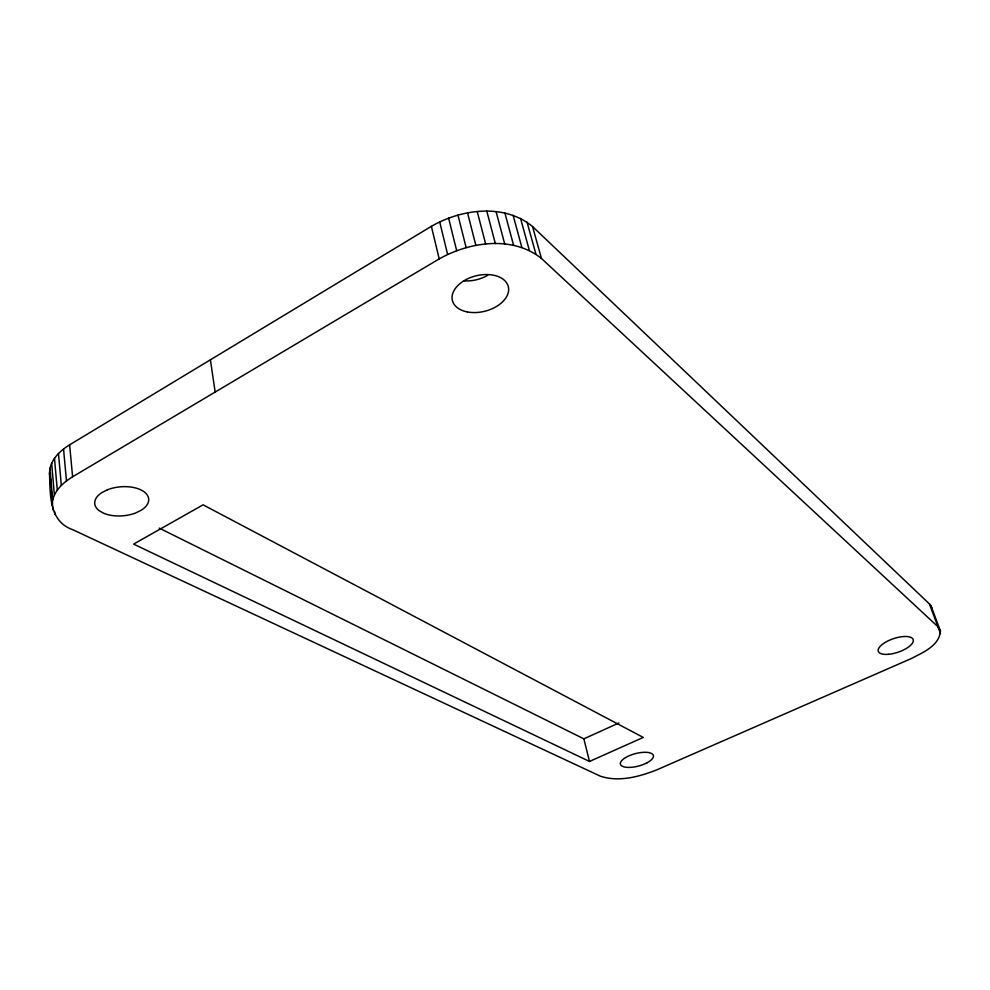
<?xml version="1.0" encoding="UTF-8"?>
<svg xmlns="http://www.w3.org/2000/svg" width="990" height="990" viewBox="0 0 990 990"><rect width="100%" height="100%" fill="white"/><g stroke="black" fill="none" stroke-linecap="round" stroke-linejoin="round"><path stroke-width="1.49" d="M49.5 473.282C49.512 460.659 59.561 450.995 69.609 444.844L431.38 226.326C461.389 209.026 504.157 203.111 532.558 226.549L929.424 603.925L931.021 605.954L940.451 631.038C939.448 645.777 922.581 652.645 911.184 658.598L656.778 769.874C639.169 776.754 618.787 782.372 600.225 776.123L72.963 529.798C48.597 521.359 50.391 494.468 49.5 473.282L50.044 476.982M52.21 504.925L52.693 499.975L49.97 468.245M52.693 499.975C55.291 489.604 63.83 482.167 72.604 476.796L439.201 258.91C469.594 241.783 512.436 235.348 541.456 258.477L938.037 626.818L940.451 631.038M159.229 528.115L583.865 738.849L618.923 722.96M589.508 761.446L643.265 737.426L203.086 504.826L133.601 544.104L589.508 761.446L583.865 738.849M51.171 480.596L50.23 478.22L50.997 487.241M929.424 603.925L940.5 633.526M931.021 605.954L931.875 608.256M532.558 226.549L541.456 258.477M527.039 222.119L535.912 254.133M520.53 218.345L529.353 250.445M513.105 215.3L521.879 247.5M504.912 213.073L513.612 245.334M496.101 211.687L504.714 244.023M486.82 211.179L495.334 243.59M477.242 211.588L485.657 244.047M467.552 212.887L475.856 245.396M457.949 215.053L466.129 247.599M448.594 218.06L456.662 250.631M439.684 221.847L447.629 254.43M431.38 226.326L439.201 258.91M210.4 359.803L215.164 392.065M69.609 444.844L72.604 476.796M63.546 448.99L66.466 480.917M58.472 453.494L61.331 485.385M54.487 458.259L57.284 490.112M51.629 463.209L54.388 495M54.574 511.446L54.834 514.441M51.257 490.248L52.94 509.776M487.724 275.294A28.475 18.538 -13.9 0 1 464.199 280.863M107.427 489.79L101.908 492.575A27.076 14.553 -4.8 0 0 98.938 510.531L103.455 513.154A27.076 14.553 -4.8 0 0 135.865 512.882L141.273 510.196A27.076 14.553 -4.8 0 0 142.647 490.842A27.076 14.553 -4.8 0 0 107.427 489.79M647.2 762.708L643.525 764.416A17.065 6.41 -14.8 0 1 624.034 766.891L621.769 765.938A17.065 6.41 -14.8 0 1 628.885 755.877A17.065 6.41 -14.8 0 1 650.702 753.105A17.065 6.41 -14.8 0 1 647.2 762.708M467.342 311.937A28.821 18.253 -13.9 0 0 508.637 288.61A28.821 18.253 -13.9 0 0 465.09 280.121A28.821 18.253 -13.9 0 0 467.342 311.937M888.339 654.316A18.402 7.153 -18.6 0 0 913.263 639.837A18.402 7.153 -18.6 0 0 885.617 642.176A18.402 7.153 -18.6 0 0 888.339 654.316"/></g></svg>
